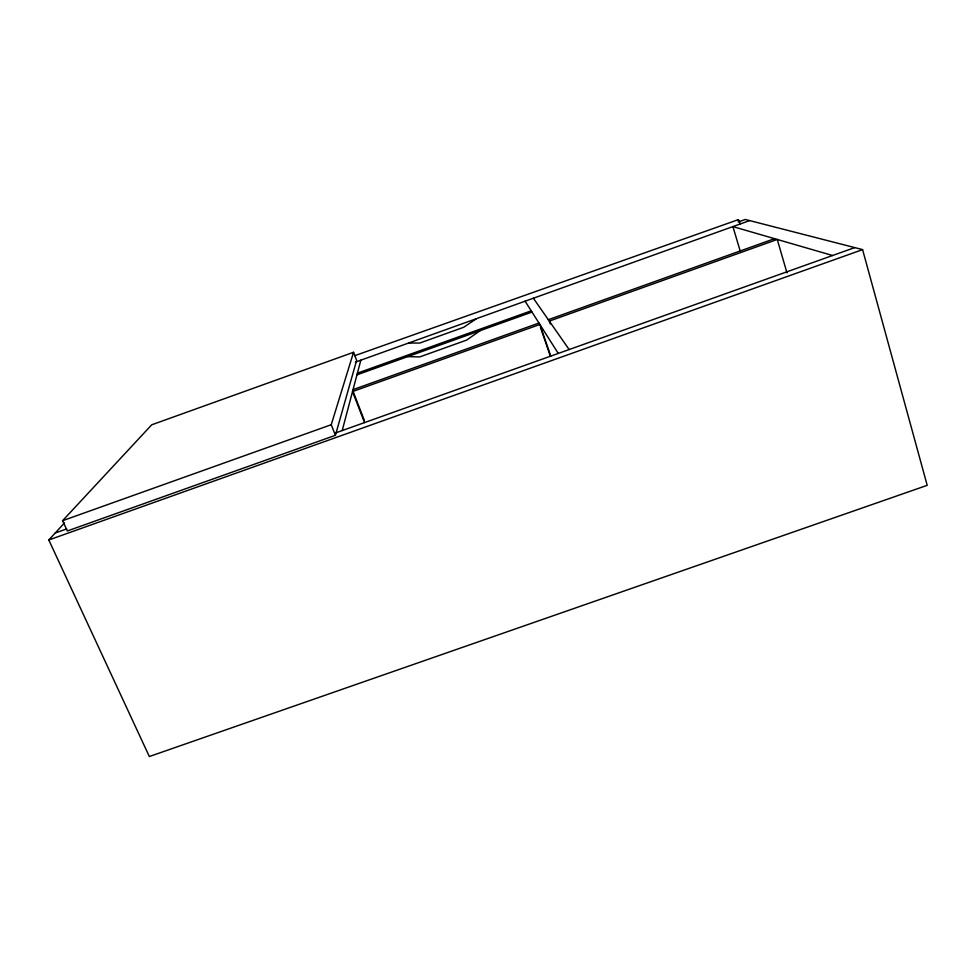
<?xml version="1.0" encoding="UTF-8"?>
<svg xmlns="http://www.w3.org/2000/svg" width="976" height="976" viewBox="0 0 976 976"><rect width="100%" height="100%" fill="white"/><g stroke="black" fill="none" stroke-linecap="round" stroke-linejoin="round"><path stroke-width="1.46" d="M342.21 430.55L360.839 360.181M335.415 435.296L356.643 360.327L353.556 352.275L151.719 424.804L62.598 520.696L67.32 530.968L335.415 435.296L331.242 424.719L353.556 352.275M738.1 222.04L745.274 219.466L862.589 249.612L927.2 485.34L149.34 756.534L48.8 539.984L64.489 522.916M480.094 330.681L466.662 340.087L419.741 356.911L407.797 356.606M476.41 318.688L463.734 327.265L419.765 343.052L408.554 343.04M355.386 362.133L749.641 220.588M357.399 373.161L531.212 310.819M356.948 374.845L532.005 312.064M353.031 389.631L538.972 323.044M548.329 319.689L774.541 238.669M62.598 520.696L331.242 424.719M55.217 533.006L66.697 528.907M335.122 433.088L854.744 247.599M48.8 539.984L862.589 249.612M354.715 355.679L738.088 219.722M832.589 255.505L732.903 226.603L740.272 251.259M533.36 298.229L569.142 349.542M525.1 301.194L558.26 353.434M353.336 392.01L364.316 420.363M364.56 422.632L352.531 391.559L539.874 324.471L550.769 356.155M540.46 327.363L550.366 356.179M550.293 323.971L549.305 321.092L777.262 239.462L786.985 272.914M737.99 219.966A3.087 0.647 72 0 1 739.039 220.698A3.087 0.647 72 0 1 740.186 224.273"/></g></svg>
